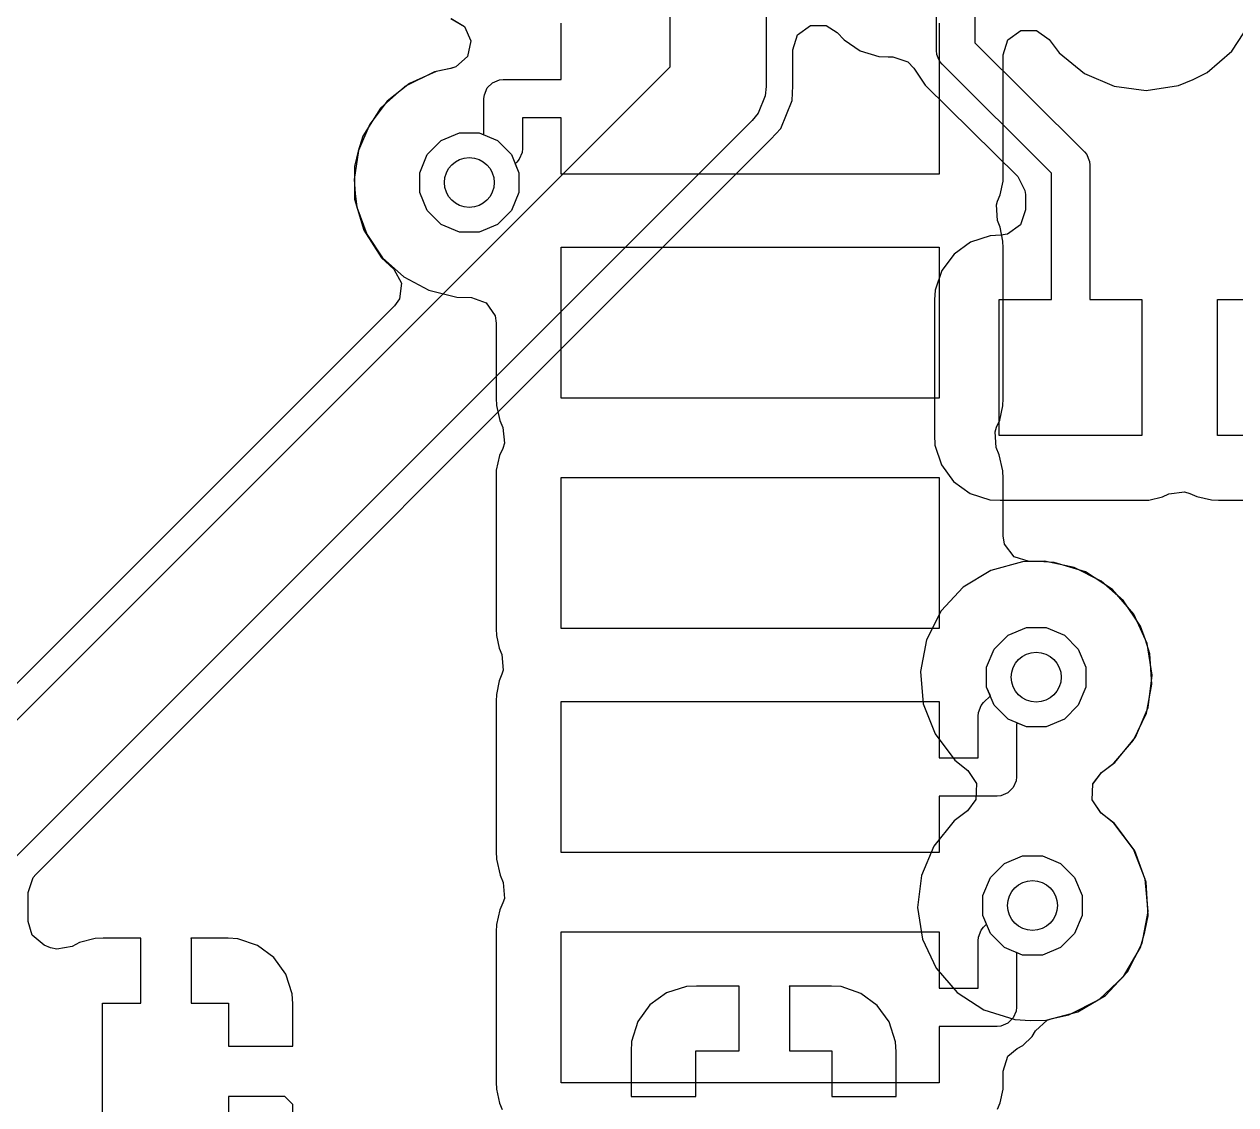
# Model space of a CAD drawing. Header units: inches. Extents: x 3.98 to 8.37, y -7.42 to -0.85.
# Drawn here: x 5.45 to 6.153, y -3.875 to -3.248 of the extents above; entities that cross this region are included whole.
import ezdxf

# ---------------------------------------------------------------- set-up
doc = ezdxf.new("R2010")
doc.units = ezdxf.units.IN
doc.header["$MEASUREMENT"] = 0
doc.layers.add('Bottom Layer', color=153, linetype='CONTINUOUS', true_color=0x4d7fc4)
doc.layers.add('Top Layer', color=13, linetype='CONTINUOUS', true_color=0xc83434)

msp = doc.modelspace()

# ---------------------------------------------------------------- linework, layer by layer
at = {"layer": 'Bottom Layer', "linetype": 'CONTINUOUS'}
for p, q in [((5.8253, -3.27266), (5.8253, -2.96344)), ((5.88099, -2.99128), (5.88099, -3.2842)), ((5.97976, -3.26337), (5.97976, -3.22953)), ((6.00205, -3.22953), (6.00205, -3.25874)), ((5.69811, -3.2447), (5.70602, -3.24934)), ((5.70602, -3.24934), (5.7097, -3.25775)), ((5.8964, -3.26286), (5.89923, -3.25413)), ((5.89923, -3.25413), (5.90666, -3.24873)), ((5.90666, -3.24873), (5.91584, -3.24873)), ((5.91584, -3.24873), (5.92225, -3.25288)), ((5.92225, -3.25288), (5.92614, -3.25717)), ((5.7097, -3.25775), (5.70774, -3.26671)), ((5.92614, -3.25717), (5.93558, -3.26341)), ((6.00205, -3.25874), (6.06557, -3.32198)), ((5.70774, -3.26671), (5.70087, -3.27281)), ((5.8964, -3.28379), (5.8964, -3.26286)), ((5.93558, -3.26341), (5.94639, -3.26674)), ((5.94639, -3.26674), (5.95181, -3.26701)), ((5.95181, -3.26701), (5.95437, -3.26701)), ((5.95437, -3.26701), (5.9631, -3.26984)), ((5.97998, -3.26554), (5.97976, -3.26337)), ((5.97998, -3.26555), (5.97998, -3.26554)), ((5.97998, -3.26557), (5.97998, -3.26555)), ((5.98081, -3.26756), (5.97998, -3.26557)), ((5.98164, -3.26956), (5.98081, -3.26756)), ((5.39021, -3.70775), (5.8253, -3.27266)), ((5.69799, -3.27373), (5.68848, -3.27574)), ((5.70087, -3.27281), (5.69799, -3.27373)), ((5.9631, -3.26984), (5.96672, -3.27362)), ((5.96672, -3.27362), (5.97319, -3.28332)), ((5.98165, -3.26957), (5.98164, -3.26956)), ((5.98165, -3.26958), (5.98165, -3.26957)), ((5.98304, -3.27127), (5.98165, -3.26958)), ((6.04656, -3.3345), (5.98304, -3.27127)), ((5.68848, -3.27574), (5.67125, -3.28414)), ((5.67125, -3.28414), (5.65718, -3.29678)), ((5.88046, -3.28963), (5.8763, -3.29967)), ((5.88099, -3.2842), (5.88046, -3.28963)), ((5.8961, -3.29229), (5.8964, -3.28379)), ((5.97319, -3.28332), (6.02692, -3.33633)), ((5.65718, -3.29678), (5.64701, -3.31302)), ((5.88945, -3.30847), (5.8961, -3.29229)), ((5.8763, -3.29967), (5.87284, -3.30389)), ((5.87284, -3.30389), (5.43775, -3.73898)), ((5.88372, -3.31469), (5.88945, -3.30847)), ((5.45714, -3.74128), (5.88372, -3.31469)), ((5.64701, -3.31302), (5.64418, -3.32172)), ((5.68434, -3.32358), (5.69243, -3.31549)), ((5.69243, -3.31549), (5.70301, -3.31111)), ((5.70301, -3.31111), (5.71446, -3.31111)), ((5.71446, -3.31111), (5.72504, -3.31549)), ((5.72504, -3.31549), (5.73313, -3.32358)), ((5.64418, -3.32172), (5.64203, -3.33055)), ((5.67996, -3.33416), (5.68434, -3.32358)), ((5.73313, -3.32358), (5.73751, -3.33416)), ((6.06557, -3.32198), (6.06696, -3.32366)), ((6.06696, -3.32366), (6.06696, -3.32367)), ((6.06696, -3.32367), (6.06697, -3.32368)), ((6.06697, -3.32368), (6.0678, -3.32568)), ((5.64203, -3.33055), (5.6422, -3.34957)), ((6.0678, -3.32568), (6.06863, -3.32768)), ((6.06863, -3.32768), (6.06863, -3.32769)), ((6.06863, -3.32769), (6.06864, -3.3277)), ((6.06864, -3.3277), (6.06885, -3.32987)), ((6.06885, -3.32987), (6.06885, -3.40771)), ((5.67996, -3.34561), (5.67996, -3.33416)), ((5.73751, -3.33416), (5.73751, -3.34561)), ((6.02692, -3.33633), (6.03114, -3.34448)), ((6.04656, -3.40771), (6.04656, -3.3345)), ((5.68434, -3.35619), (5.67996, -3.34561)), ((5.73751, -3.34561), (5.73313, -3.35619)), ((6.03114, -3.34448), (6.03134, -3.3469)), ((5.6422, -3.34957), (5.64757, -3.36755)), ((6.03134, -3.3469), (6.03134, -3.35567)), ((5.69243, -3.36428), (5.68434, -3.35619)), ((5.73313, -3.35619), (5.72504, -3.36428)), ((6.03134, -3.35567), (6.0285, -3.3644)), ((5.70301, -3.36866), (5.69243, -3.36428)), ((5.72504, -3.36428), (5.71446, -3.36866)), ((6.0285, -3.3644), (6.02108, -3.3698)), ((5.64757, -3.36755), (5.65784, -3.38355)), ((5.71446, -3.36866), (5.70301, -3.36866)), ((6.01101, -3.37079), (5.99956, -3.37455)), ((6.01718, -3.37051), (6.01101, -3.37079)), ((6.02108, -3.3698), (6.01718, -3.37051)), ((5.99956, -3.37455), (5.99001, -3.38144)), ((5.65784, -3.38355), (5.66488, -3.39014)), ((5.99001, -3.38144), (5.98298, -3.3909)), ((5.66488, -3.39014), (5.66931, -3.39818)), ((5.98298, -3.3909), (5.97906, -3.4023)), ((5.66931, -3.39818), (5.66817, -3.40729)), ((5.66817, -3.40729), (5.66523, -3.41148)), ((5.97906, -3.4023), (5.97872, -3.40801)), ((5.97872, -3.40801), (5.97872, -3.48623)), ((6.01623, -3.48664), (6.01623, -3.40771)), ((6.01623, -3.40771), (6.04656, -3.40771)), ((6.06885, -3.40771), (6.09889, -3.40771)), ((6.09889, -3.40771), (6.09889, -3.48664)), ((6.14281, -3.48664), (6.14281, -3.40771)), ((6.14281, -3.40771), (6.22547, -3.40771)), ((5.66523, -3.41148), (5.37969, -3.69702)), ((5.97872, -3.48623), (5.97892, -3.49218)), ((5.97892, -3.49218), (5.98267, -3.50372)), ((6.09889, -3.48664), (6.01623, -3.48664)), ((6.16923, -3.48664), (6.14281, -3.48664)), ((5.98267, -3.50372), (5.98965, -3.51332)), ((5.98965, -3.51332), (5.99926, -3.5203)), ((5.99926, -3.5203), (6.0108, -3.52405)), ((6.11092, -3.52234), (6.11462, -3.52058)), ((6.11462, -3.52058), (6.12372, -3.51939)), ((6.12372, -3.51939), (6.12671, -3.52029)), ((6.12671, -3.52029), (6.1308, -3.522)), ((6.0108, -3.52405), (6.01675, -3.52426)), ((6.01675, -3.52426), (6.09896, -3.52426)), ((6.09896, -3.52426), (6.10295, -3.5242)), ((6.10295, -3.5242), (6.11092, -3.52234)), ((6.1308, -3.522), (6.13943, -3.52401)), ((6.13943, -3.52401), (6.14339, -3.52426)), ((6.14339, -3.52426), (6.16923, -3.52426)), ((6.02973, -3.55996), (6.01135, -3.56491)), ((6.03889, -3.55981), (6.02973, -3.55996)), ((6.04801, -3.56028), (6.03889, -3.55981)), ((6.06619, -3.56584), (6.04801, -3.56028)), ((6.01135, -3.56491), (5.99526, -3.5746)), ((6.08191, -3.57607), (6.06619, -3.56584)), ((5.99526, -3.5746), (5.98247, -3.58837)), ((6.0942, -3.59024), (6.08191, -3.57607)), ((5.98247, -3.58837), (5.97398, -3.60512)), ((6.10211, -3.60725), (6.0942, -3.59024)), ((6.02138, -3.60248), (6.03196, -3.5981)), ((6.03196, -3.5981), (6.0434, -3.5981)), ((6.0434, -3.5981), (6.05398, -3.60248)), ((5.97398, -3.60512), (5.97044, -3.62357)), ((6.01328, -3.61058), (6.02138, -3.60248)), ((6.05398, -3.60248), (6.06208, -3.61058)), ((6.0089, -3.62116), (6.01328, -3.61058)), ((6.06208, -3.61058), (6.06646, -3.62116)), ((6.10501, -3.62578), (6.10211, -3.60725)), ((5.97044, -3.62357), (5.97214, -3.64228)), ((6.0089, -3.63261), (6.0089, -3.62116)), ((6.06646, -3.62116), (6.06646, -3.63261)), ((6.10268, -3.64439), (6.10501, -3.62578)), ((6.01328, -3.64318), (6.0089, -3.63261)), ((6.06646, -3.63261), (6.06208, -3.64318)), ((5.97214, -3.64228), (5.97894, -3.6598)), ((6.02138, -3.65128), (6.01328, -3.64318)), ((6.06208, -3.64318), (6.05398, -3.65128)), ((6.09531, -3.66164), (6.10268, -3.64439)), ((6.03196, -3.65566), (6.02138, -3.65128)), ((6.05398, -3.65128), (6.0434, -3.65566)), ((5.97894, -3.6598), (5.99045, -3.67496)), ((6.0434, -3.65566), (6.03196, -3.65566)), ((6.0833, -3.67638), (6.09531, -3.66164)), ((5.99045, -3.67496), (5.99799, -3.68098)), ((6.07557, -3.68214), (6.0833, -3.67638)), ((5.99799, -3.68098), (6.00304, -3.68865)), ((6.07055, -3.68881), (6.07557, -3.68214)), ((6.00304, -3.68865), (6.00261, -3.69782)), ((6.07013, -3.69798), (6.07055, -3.68881)), ((5.99769, -3.70441), (5.99008, -3.71019)), ((6.00261, -3.69782), (5.99769, -3.70441)), ((6.07518, -3.70565), (6.07013, -3.69798)), ((5.99008, -3.71019), (5.97829, -3.72488)), ((6.08269, -3.71164), (6.07518, -3.70565)), ((6.09416, -3.72673), (6.08269, -3.71164)), ((5.97829, -3.72488), (5.97107, -3.74203)), ((6.01919, -3.73498), (6.02976, -3.7306)), ((6.02976, -3.7306), (6.04121, -3.7306)), ((6.04121, -3.7306), (6.05179, -3.73498)), ((6.10092, -3.74417), (6.09416, -3.72673)), ((6.01109, -3.74308), (6.01919, -3.73498)), ((6.05179, -3.73498), (6.05989, -3.74308)), ((5.45279, -3.75178), (5.45562, -3.74305)), ((5.45562, -3.74305), (5.45714, -3.74128)), ((5.97107, -3.74203), (5.96884, -3.76049)), ((6.00671, -3.75365), (6.01109, -3.74308)), ((6.05989, -3.74308), (6.06427, -3.75365)), ((6.1026, -3.7628), (6.10092, -3.74417)), ((5.45279, -3.76049), (5.45279, -3.75178)), ((6.00671, -3.7651), (6.00671, -3.75365)), ((6.06427, -3.75365), (6.06427, -3.7651)), ((5.45279, -3.76859), (5.45279, -3.76049)), ((5.96884, -3.76049), (5.97175, -3.77886)), ((6.01109, -3.77568), (6.00671, -3.7651)), ((6.06427, -3.7651), (6.05989, -3.77568)), ((6.09905, -3.78116), (6.1026, -3.7628)), ((5.45507, -3.7765), (5.45279, -3.76859)), ((5.46212, -3.78238), (5.45507, -3.7765)), ((5.48254, -3.78085), (5.47836, -3.78311)), ((5.49171, -3.77842), (5.48254, -3.78085)), ((5.4963, -3.77832), (5.49171, -3.77842)), ((5.51811, -3.77832), (5.4963, -3.77832)), ((5.51806, -3.77882), (5.51811, -3.77832)), ((5.51806, -3.81609), (5.51806, -3.77882)), ((5.56877, -3.77832), (5.54725, -3.77832)), ((5.54725, -3.77832), (5.5473, -3.77882)), ((5.5473, -3.77882), (5.5473, -3.81609)), ((5.57448, -3.77867), (5.56877, -3.77832)), ((5.58588, -3.78259), (5.57448, -3.77867)), ((5.97175, -3.77886), (5.9796, -3.79572)), ((6.01919, -3.78378), (6.01109, -3.77568)), ((6.05989, -3.77568), (6.05179, -3.78378)), ((6.09057, -3.79783), (6.09905, -3.78116)), ((5.46578, -3.78384), (5.46212, -3.78238)), ((5.46934, -3.78477), (5.46578, -3.78384)), ((5.47836, -3.78311), (5.46934, -3.78477)), ((5.59534, -3.78961), (5.58588, -3.78259)), ((6.02976, -3.78816), (6.01919, -3.78378)), ((6.04121, -3.78816), (6.02976, -3.78816)), ((6.05179, -3.78378), (6.04121, -3.78816)), ((5.60223, -3.79916), (5.59534, -3.78961)), ((5.9796, -3.79572), (5.99177, -3.80979)), ((5.60599, -3.81062), (5.60223, -3.79916)), ((6.07781, -3.8115), (6.09057, -3.79783)), ((5.83467, -3.8063), (5.82313, -3.81005)), ((5.84062, -3.80609), (5.83467, -3.8063)), ((5.86525, -3.80609), (5.84062, -3.80609)), ((5.86521, -3.80659), (5.86525, -3.80609)), ((5.86521, -3.84375), (5.86521, -3.80659)), ((5.91884, -3.80609), (5.89439, -3.80609)), ((5.89439, -3.80609), (5.89444, -3.80659)), ((5.89444, -3.80659), (5.89444, -3.84375)), ((5.92455, -3.80644), (5.91884, -3.80609)), ((5.93595, -3.81036), (5.92455, -3.80644)), ((5.99177, -3.80979), (6.00733, -3.81997)), ((5.49599, -3.89502), (5.49599, -3.81609)), ((5.49599, -3.81609), (5.51806, -3.81609)), ((5.5473, -3.81609), (5.56908, -3.81609)), ((5.56908, -3.81609), (5.56908, -3.84094)), ((5.60626, -3.81644), (5.60599, -3.81062)), ((5.60626, -3.84094), (5.60626, -3.81644)), ((5.82313, -3.81005), (5.81352, -3.81703)), ((5.9454, -3.81738), (5.93595, -3.81036)), ((6.06177, -3.82111), (6.07781, -3.8115)), ((5.81352, -3.81703), (5.80655, -3.82663)), ((5.95229, -3.82693), (5.9454, -3.81738)), ((6.00733, -3.81997), (6.02533, -3.82557)), ((6.04345, -3.82597), (6.06177, -3.82111)), ((5.80655, -3.82663), (5.8028, -3.83818)), ((5.95605, -3.83839), (5.95229, -3.82693)), ((6.02533, -3.82557), (6.03435, -3.82608)), ((6.03435, -3.82608), (6.04345, -3.82597)), ((5.56908, -3.84094), (5.60626, -3.84094)), ((5.8028, -3.83818), (5.80259, -3.84412)), ((5.80259, -3.84412), (5.80259, -3.87017)), ((5.84007, -3.87017), (5.84007, -3.84375)), ((5.84007, -3.84375), (5.86521, -3.84375)), ((5.89444, -3.84375), (5.91899, -3.84375)), ((5.91899, -3.84375), (5.91899, -3.87017)), ((5.95632, -3.84421), (5.95605, -3.83839)), ((5.95632, -3.87017), (5.95632, -3.84421)), ((5.6017, -3.87017), (5.56908, -3.87017)), ((5.56908, -3.87017), (5.56908, -3.89502)), ((5.60626, -3.87478), (5.6017, -3.87017)), ((5.80259, -3.87017), (5.84007, -3.87017)), ((5.91899, -3.87017), (5.95632, -3.87017)), ((5.60626, -3.89492), (5.60626, -3.87478))]:
    msp.add_line(p, q, dxfattribs=at)
at = {"layer": 'Bottom Layer'}
for centre in [(5.70874, -3.33989), (6.03768, -3.62688), (6.03549, -3.75938)]:
    msp.add_circle(centre, 0.01447, dxfattribs=at)
at = {"layer": 'Top Layer', "linetype": 'CONTINUOUS'}
for p, q in [((5.69806, -3.24469), (5.706, -3.24931)), ((5.76201, -3.28007), (5.76201, -3.24736)), ((5.98126, -3.24736), (5.98126, -3.33506)), ((5.706, -3.24931), (5.7097, -3.2577)), ((6.02128, -3.25705), (6.02871, -3.25166)), ((6.02871, -3.25166), (6.03788, -3.25166)), ((6.03788, -3.25166), (6.04519, -3.25689)), ((6.15123, -3.26367), (6.16145, -3.24806)), ((5.7097, -3.2577), (5.70776, -3.26667)), ((6.01844, -3.26578), (6.02128, -3.25705)), ((6.04519, -3.25689), (6.05095, -3.2646)), ((5.70776, -3.26667), (5.70092, -3.27279)), ((6.01844, -3.33513), (6.01844, -3.26578)), ((6.05095, -3.2646), (6.06568, -3.27659)), ((6.13687, -3.27598), (6.15123, -3.26367)), ((5.6895, -3.27547), (5.67407, -3.28237)), ((5.69789, -3.27375), (5.6895, -3.27547)), ((5.70092, -3.27279), (5.69789, -3.27375)), ((5.67407, -3.28237), (5.66101, -3.29273)), ((5.71913, -3.28502), (5.7222, -3.28195)), ((5.7222, -3.28195), (5.72622, -3.28028)), ((5.72622, -3.28028), (5.7284, -3.28007)), ((5.7284, -3.28007), (5.76201, -3.28007)), ((6.06568, -3.27659), (6.0829, -3.28399)), ((6.12028, -3.28355), (6.12871, -3.28003)), ((6.12871, -3.28003), (6.13687, -3.27598)), ((5.71725, -3.29121), (5.71746, -3.28904)), ((5.71746, -3.28904), (5.71913, -3.28502)), ((6.0829, -3.28399), (6.1015, -3.28639)), ((6.1015, -3.28639), (6.12028, -3.28355)), ((5.66101, -3.29273), (5.65092, -3.30599)), ((5.71725, -3.31226), (5.71725, -3.29121)), ((5.76201, -3.30236), (5.73954, -3.30236)), ((5.73954, -3.30236), (5.73954, -3.32023)), ((5.76201, -3.33506), (5.76201, -3.30236)), ((5.65092, -3.30599), (5.64443, -3.32134)), ((5.68434, -3.32358), (5.69243, -3.31549)), ((5.69243, -3.31549), (5.70301, -3.31111)), ((5.70301, -3.31111), (5.71446, -3.31111)), ((5.71446, -3.31111), (5.71725, -3.31226)), ((5.64443, -3.32134), (5.64191, -3.33805)), ((5.67996, -3.33416), (5.68434, -3.32358)), ((5.73933, -3.3224), (5.73766, -3.32642)), ((5.73954, -3.32023), (5.73933, -3.3224)), ((5.73628, -3.32811), (5.73538, -3.329)), ((5.73538, -3.329), (5.73751, -3.33416)), ((5.73766, -3.32642), (5.73628, -3.32811)), ((5.64191, -3.33805), (5.64247, -3.34615)), ((5.67996, -3.34561), (5.67996, -3.33416)), ((5.73751, -3.33416), (5.73751, -3.34561)), ((5.98126, -3.33506), (5.76201, -3.33506)), ((6.01841, -3.33908), (6.01844, -3.33513)), ((5.68434, -3.35619), (5.67996, -3.34561)), ((5.73751, -3.34561), (5.73313, -3.35619)), ((6.01678, -3.34694), (6.01841, -3.33908)), ((5.64247, -3.34615), (5.64352, -3.3541)), ((6.01452, -3.35273), (6.01522, -3.35064)), ((6.01511, -3.36189), (6.01452, -3.35273)), ((6.01522, -3.35064), (6.01678, -3.34694)), ((5.64352, -3.3541), (5.6492, -3.36983)), ((5.69243, -3.36428), (5.68434, -3.35619)), ((5.73313, -3.35619), (5.72504, -3.36428)), ((5.70301, -3.36866), (5.69243, -3.36428)), ((5.72504, -3.36428), (5.71446, -3.36866)), ((6.01665, -3.36575), (6.01511, -3.36189)), ((6.01833, -3.37388), (6.01665, -3.36575)), ((5.6492, -3.36983), (5.65841, -3.38353)), ((5.71446, -3.36866), (5.70301, -3.36866)), ((6.01844, -3.37782), (6.01833, -3.37388)), ((5.76201, -3.465), (5.76201, -3.3773)), ((5.76201, -3.3773), (5.98126, -3.3773)), ((5.98126, -3.3773), (5.98126, -3.465)), ((6.01844, -3.46516), (6.01844, -3.37782)), ((5.65841, -3.38353), (5.67067, -3.39458)), ((5.67067, -3.39458), (5.68525, -3.40233)), ((5.68525, -3.40233), (5.70148, -3.40637)), ((5.70148, -3.40637), (5.70995, -3.4066)), ((5.70995, -3.4066), (5.7186, -3.40968)), ((5.7186, -3.40968), (5.72379, -3.41725)), ((5.72379, -3.41725), (5.72439, -3.42145)), ((5.72439, -3.42145), (5.72439, -3.46509)), ((5.72439, -3.46509), (5.72451, -3.4693)), ((5.98126, -3.465), (5.76201, -3.465)), ((6.01837, -3.46937), (6.01844, -3.46516)), ((5.72451, -3.4693), (5.72645, -3.4779)), ((6.01645, -3.47785), (6.01837, -3.46937)), ((5.72645, -3.4779), (5.72823, -3.48194)), ((6.01465, -3.48182), (6.01645, -3.47785)), ((5.72823, -3.48194), (5.72918, -3.49107)), ((6.01375, -3.48445), (6.01465, -3.48182)), ((6.01444, -3.4936), (6.01375, -3.48445)), ((5.72918, -3.49107), (5.72809, -3.49429)), ((6.01624, -3.49797), (6.01444, -3.4936)), ((5.72622, -3.49825), (5.72435, -3.50681)), ((5.72809, -3.49429), (5.72622, -3.49825)), ((6.01826, -3.50721), (6.01624, -3.49797)), ((5.72435, -3.50681), (5.72439, -3.51119)), ((6.01844, -3.51164), (6.01826, -3.50721)), ((5.72439, -3.51119), (5.72439, -3.51134)), ((5.72439, -3.51134), (5.72439, -3.59892)), ((5.76201, -3.59867), (5.76201, -3.51097)), ((5.76201, -3.51097), (5.98126, -3.51097)), ((5.98126, -3.51097), (5.98126, -3.59867)), ((6.01844, -3.54496), (6.01844, -3.51164)), ((6.01926, -3.5498), (6.01844, -3.54496)), ((6.02479, -3.55713), (6.01926, -3.5498)), ((6.03356, -3.5598), (6.02479, -3.55713)), ((6.04251, -3.55964), (6.03356, -3.5598)), ((6.05976, -3.5633), (6.04251, -3.55964)), ((6.0753, -3.57113), (6.05976, -3.5633)), ((6.08833, -3.58268), (6.0753, -3.57113)), ((6.0981, -3.59736), (6.08833, -3.58268)), ((5.72439, -3.59892), (5.72445, -3.60263)), ((5.98126, -3.59867), (5.76201, -3.59867)), ((6.02138, -3.60248), (6.03196, -3.5981)), ((6.03196, -3.5981), (6.0434, -3.5981)), ((6.0434, -3.5981), (6.05398, -3.60248)), ((6.10109, -3.6053), (6.0981, -3.59736)), ((5.72445, -3.60263), (5.72606, -3.61012)), ((6.01328, -3.61058), (6.02138, -3.60248)), ((6.05398, -3.60248), (6.06208, -3.61058)), ((6.10357, -3.61336), (6.10109, -3.6053)), ((5.72606, -3.61012), (5.72757, -3.61364)), ((6.0089, -3.62116), (6.01328, -3.61058)), ((6.06208, -3.61058), (6.06646, -3.62116)), ((5.72757, -3.61364), (5.72841, -3.62278)), ((6.10481, -3.63086), (6.10357, -3.61336)), ((5.72765, -3.62516), (5.7261, -3.62892)), ((5.72841, -3.62278), (5.72765, -3.62516)), ((6.0089, -3.63261), (6.0089, -3.62116)), ((6.06646, -3.62116), (6.06646, -3.63261)), ((5.7261, -3.62892), (5.72446, -3.63688)), ((6.01104, -3.63776), (6.0089, -3.63261)), ((6.06646, -3.63261), (6.06208, -3.64318)), ((6.10158, -3.64786), (6.10481, -3.63086)), ((5.72446, -3.63688), (5.72439, -3.64082)), ((5.72439, -3.64082), (5.72439, -3.7281)), ((5.76201, -3.72861), (5.76201, -3.64091)), ((5.76201, -3.64091), (5.98126, -3.64091)), ((5.98126, -3.64091), (5.98126, -3.67362)), ((6.00714, -3.64166), (6.01104, -3.63776)), ((6.00388, -3.64954), (6.00409, -3.64736)), ((6.00409, -3.64736), (6.00576, -3.64334)), ((6.00576, -3.64334), (6.00714, -3.64166)), ((6.06208, -3.64318), (6.05398, -3.65128)), ((6.09412, -3.66346), (6.10158, -3.64786)), ((6.00388, -3.67362), (6.00388, -3.64954)), ((6.0268, -3.65352), (6.02617, -3.65415)), ((6.02617, -3.65415), (6.02617, -3.68476)), ((6.03196, -3.65566), (6.0268, -3.65352)), ((6.05398, -3.65128), (6.0434, -3.65566)), ((6.0434, -3.65566), (6.03196, -3.65566)), ((6.08275, -3.67682), (6.09412, -3.66346)), ((5.98126, -3.67362), (6.00388, -3.67362)), ((6.07052, -3.68892), (6.07561, -3.68212)), ((6.07561, -3.68212), (6.08275, -3.67682)), ((6.02596, -3.68694), (6.02429, -3.69095)), ((6.02617, -3.68476), (6.02596, -3.68694)), ((6.07016, -3.69809), (6.07052, -3.68892)), ((6.01502, -3.69591), (5.98126, -3.69591)), ((5.98126, -3.69591), (5.98126, -3.72861)), ((6.0172, -3.69569), (6.01502, -3.69591)), ((6.02122, -3.69403), (6.0172, -3.69569)), ((6.02429, -3.69095), (6.02122, -3.69403)), ((6.07527, -3.70572), (6.07016, -3.69809)), ((6.0831, -3.71187), (6.07527, -3.70572)), ((6.0949, -3.72755), (6.0831, -3.71187)), ((5.72439, -3.7281), (5.72456, -3.73253)), ((5.72456, -3.73253), (5.72658, -3.74175)), ((5.98126, -3.72861), (5.76201, -3.72861)), ((6.01919, -3.73498), (6.02976, -3.7306)), ((6.02976, -3.7306), (6.04121, -3.7306)), ((6.04121, -3.7306), (6.05179, -3.73498)), ((6.10154, -3.74573), (6.0949, -3.72755)), ((6.01109, -3.74308), (6.01919, -3.73498)), ((6.05179, -3.73498), (6.05989, -3.74308)), ((5.72658, -3.74175), (5.72838, -3.7461)), ((5.72838, -3.7461), (5.72909, -3.75525)), ((6.00671, -3.75365), (6.01109, -3.74308)), ((6.05989, -3.74308), (6.06427, -3.75365)), ((6.10262, -3.76533), (6.10154, -3.74573)), ((6.00671, -3.7651), (6.00671, -3.75365)), ((6.06427, -3.75365), (6.06427, -3.7651)), ((5.72823, -3.7578), (5.72644, -3.76183)), ((5.72909, -3.75525), (5.72823, -3.7578)), ((5.72644, -3.76183), (5.7245, -3.77042)), ((6.00884, -3.77026), (6.00671, -3.7651)), ((6.06427, -3.7651), (6.05989, -3.77568)), ((6.10071, -3.77458), (6.10262, -3.76533)), ((5.7245, -3.77042), (5.72439, -3.77463)), ((5.72439, -3.77463), (5.72439, -3.86192)), ((5.76201, -3.86228), (5.76201, -3.77458)), ((5.76201, -3.77458), (5.98126, -3.77458)), ((5.98126, -3.77458), (5.98126, -3.80728)), ((6.00409, -3.77767), (6.00576, -3.77365)), ((6.00576, -3.77365), (6.00714, -3.77196)), ((6.00714, -3.77196), (6.00884, -3.77026)), ((6.09817, -3.78368), (6.10071, -3.77458)), ((6.00388, -3.77984), (6.00409, -3.77767)), ((6.00388, -3.80728), (6.00388, -3.77984)), ((6.05989, -3.77568), (6.05179, -3.78378)), ((6.02976, -3.78816), (6.02617, -3.78667)), ((6.02617, -3.78667), (6.02617, -3.81843)), ((6.04121, -3.78816), (6.02976, -3.78816)), ((6.05179, -3.78378), (6.04121, -3.78816)), ((6.08829, -3.80065), (6.09817, -3.78368)), ((6.07418, -3.81397), (6.08829, -3.80065)), ((5.98126, -3.80728), (6.00388, -3.80728)), ((6.05667, -3.82285), (6.07418, -3.81397)), ((6.02596, -3.8206), (6.02429, -3.82462)), ((6.02617, -3.81843), (6.02596, -3.8206)), ((6.04694, -3.82497), (6.05667, -3.82285)), ((6.01502, -3.82958), (5.98126, -3.82958)), ((5.98126, -3.82958), (5.98126, -3.86228)), ((6.0172, -3.82936), (6.01502, -3.82958)), ((6.02122, -3.8277), (6.0172, -3.82936)), ((6.02429, -3.82462), (6.02122, -3.8277)), ((6.03721, -3.83212), (6.04399, -3.82594)), ((6.04399, -3.82594), (6.04694, -3.82497)), ((6.02988, -3.84062), (6.03533, -3.8354)), ((6.03533, -3.8354), (6.03721, -3.83212)), ((6.02128, -3.84683), (6.02651, -3.84234)), ((6.02651, -3.84234), (6.02988, -3.84062)), ((6.01844, -3.85556), (6.02128, -3.84683)), ((6.01844, -3.86206), (6.01844, -3.85556)), ((5.72439, -3.86192), (5.7245, -3.86586)), ((5.7245, -3.86586), (5.72618, -3.87397)), ((5.98126, -3.86228), (5.76201, -3.86228)), ((6.01678, -3.87386), (6.01841, -3.86601)), ((6.01841, -3.86601), (6.01844, -3.86206)), ((5.72618, -3.87397), (5.72771, -3.87782)), ((6.01522, -3.87756), (6.01678, -3.87386))]:
    msp.add_line(p, q, dxfattribs=at)
at = {"layer": 'Top Layer'}
for centre in [(5.70874, -3.33989), (6.03768, -3.62688), (6.03549, -3.75938)]:
    msp.add_circle(centre, 0.01447, dxfattribs=at)

doc.saveas('drawing.dxf')
